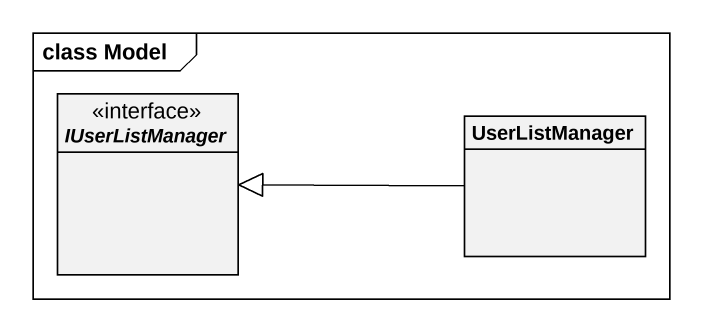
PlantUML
@startuml
mainframe class Model
hide circle
hide empty members
interface IUserListManager
class UserListManager
UserListManager -left-|> IUserListManager
@enduml
